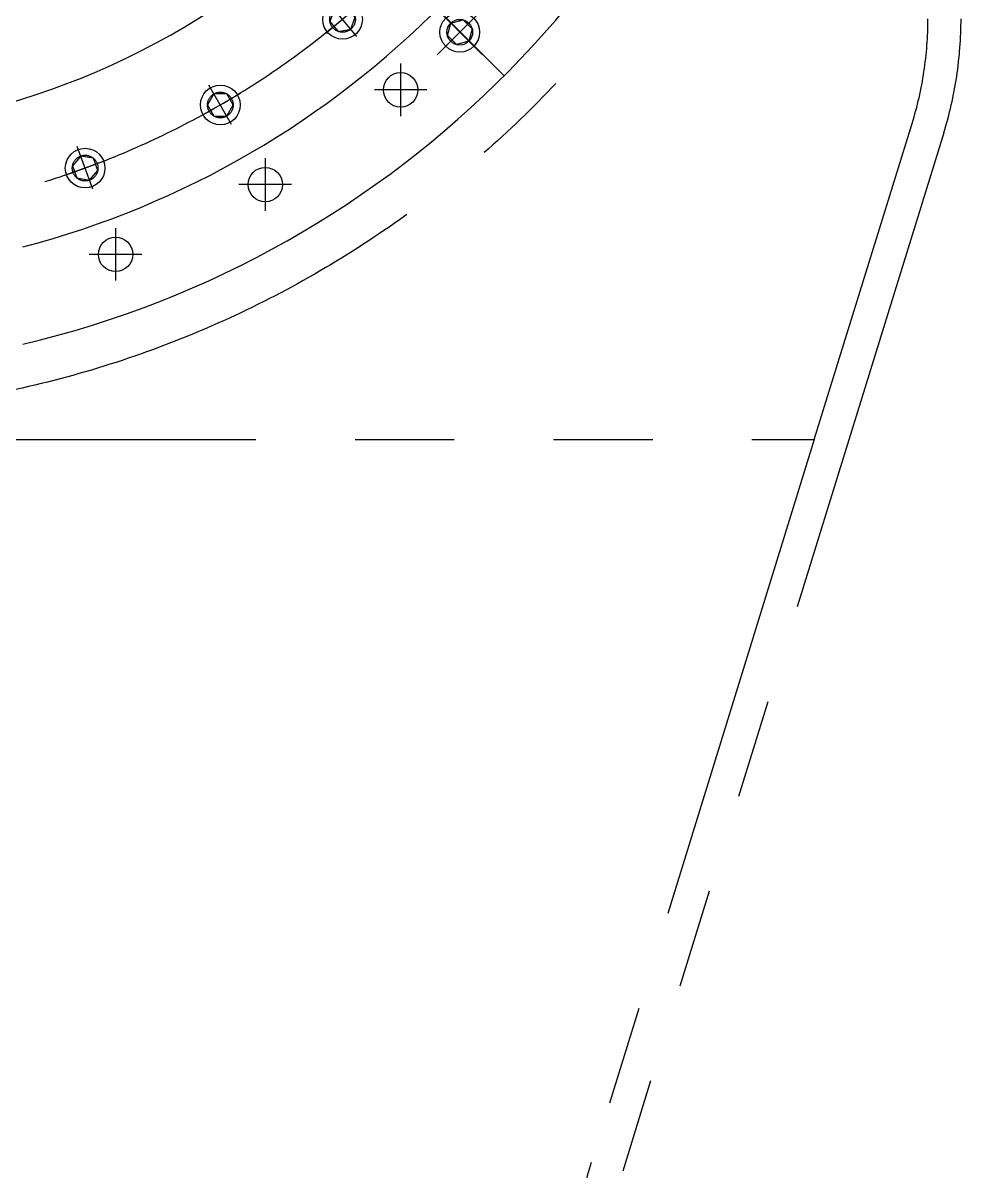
# Model space of a CAD drawing. Header units: millimetres. Extents: x 0 to 12600, y 0 to 8910.
# Drawn here: x 10122 to 10831, y 3151 to 4019 of the extents above; entities that cross this region are included whole.
import ezdxf

# ---------------------------------------------------------------- set-up
doc = ezdxf.new("R2010")
doc.units = ezdxf.units.MM
doc.header["$LTSCALE"] = 300
doc.linetypes.add('G', pattern=[2, 1.25, -0.25, 0.25, -0.25])
doc.linetypes.add('K', pattern=[2.5, 1.25, -0.25, 0.25, -0.25, 0.25, -0.25])
for name, color, linetype in [('01', 7, 'Continuous'), ('05', 4, 'G'), ('07', 6, 'K')]:
    doc.layers.add(name, color=color, linetype=linetype)

# ---------------------------------------------------------------- blocks, each defined once
blk = doc.blocks.new('*U17')
blk.add_circle((0, 0), 9.72)
at = {"layer": '01'}
for p, q in [((0, 9.72), (-8.42, 4.86)), ((8.42, 4.86), (0, 9.72)), ((-8.42, 4.86), (-8.42, -4.86)), ((8.42, -4.86), (8.42, 4.86)), ((-8.42, -4.86), (0, -9.72)), ((0, -9.72), (8.42, -4.86))]:
    blk.add_line(p, q, dxfattribs=at)
blk.add_circle((0, 0), 15, dxfattribs=at)
at = {"layer": '05'}
for p, q in [((0, 17.01), (0, -17.43)), ((-17.45, 0), (16.61, 0))]:
    blk.add_line(p, q, dxfattribs=at)
blk = doc.blocks.new('00')
blk.add_circle((2501.25, 3973.7), 9.72)
at = {"layer": '01'}
for p, q in [((2491.86, 3971.18), (2494.38, 3980.57)), ((2494.38, 3980.57), (2503.77, 3983.09)), ((2503.77, 3983.09), (2510.64, 3976.21)), ((2510.64, 3976.21), (2508.13, 3966.82)), ((2498.74, 3964.31), (2491.86, 3971.18)), ((2508.13, 3966.82), (2498.74, 3964.31))]:
    blk.add_line(p, q, dxfattribs=at)
for centre, radius in [((2501.25, 3973.7), 15), ((2456.54, 3930.15), 13), ((2354.25, 3858.55), 13), ((2241.09, 3805.77), 13)]:
    blk.add_circle(centre, radius, dxfattribs=at)
for radius, start, end in [(582.5, 241.91024, 118.08976), (761.35, 283.28853, 347.48353), (690, 284.69202, 346.16478)]:
    blk.add_arc((1996.11, 4478.84), radius, start, end, dxfattribs=at)
at = {"layer": '05', "color": 4, "linetype": 'G'}
blk.add_line((2408.36, 4067.31), (2534.83, 3940.84), dxfattribs=at)
at = {"layer": '05'}
for p, q in [((2518.41, 3956.54), (2484.1, 3990.85)), ((2484.1, 3956.54), (2518.41, 3990.85)), ((2456.54, 3950.01), (2456.54, 3910.29)), ((2476.4, 3930.15), (2436.68, 3930.15)), ((2354.25, 3878.41), (2354.25, 3838.69)), ((2374.11, 3858.55), (2334.39, 3858.55)), ((2241.09, 3825.63), (2241.09, 3785.91)), ((2260.95, 3805.77), (2221.23, 3805.77))]:
    blk.add_line(p, q, dxfattribs=at)
at = {"layer": '05', "color": 4, "linetype": 'G'}
blk.add_arc((1996.11, 4478.84), 647, 234.08536, 125.91464, dxfattribs=at)
at = {"layer": '05'}
for p, rotation in [((2412.64, 3983.44), 219.9999999999759), ((2320.29, 3918.7), 210.0000000000103), ((2218.1, 3870.98), 199.9999999999981)]:
    blk.add_blockref('*U17', p, dxfattribs=dict(at, rotation=rotation))

msp = doc.modelspace()

# ---------------------------------------------------------------- linework, layer by layer
at = {"layer": '07', "color": 6, "linetype": 'K'}
for p, q in [((10720.076, 3704.33), (10794.116, 3943.315)), ((10818.045, 3936.063), (10575.411, 3151.353)), ((3173.076, 3704.33), (10720.076, 3704.33)), ((3173.076, 3704.33), (10720.076, 3704.33)), ((10720.076, 3704.33), (10551.515, 3157.86))]:
    msp.add_line(p, q, dxfattribs=at)
msp.add_circle((9947.076, 4517.749), 793.75, dxfattribs=at)
for centre, radius, start, end in [((10539.076, 4022.33), 267, 342.786386, 0), ((10539.076, 4022.321), 292, 342.818312, 0), ((10819.076, 3075.33), 280, 162.857415, 180)]:
    msp.add_arc(centre, radius, start, end, dxfattribs=at)

# ---------------------------------------------------------------- block references
at = {"layer": '01'}
msp.add_blockref('00', (7950.963, 38.484), dxfattribs=at)

doc.saveas('drawing.dxf')
